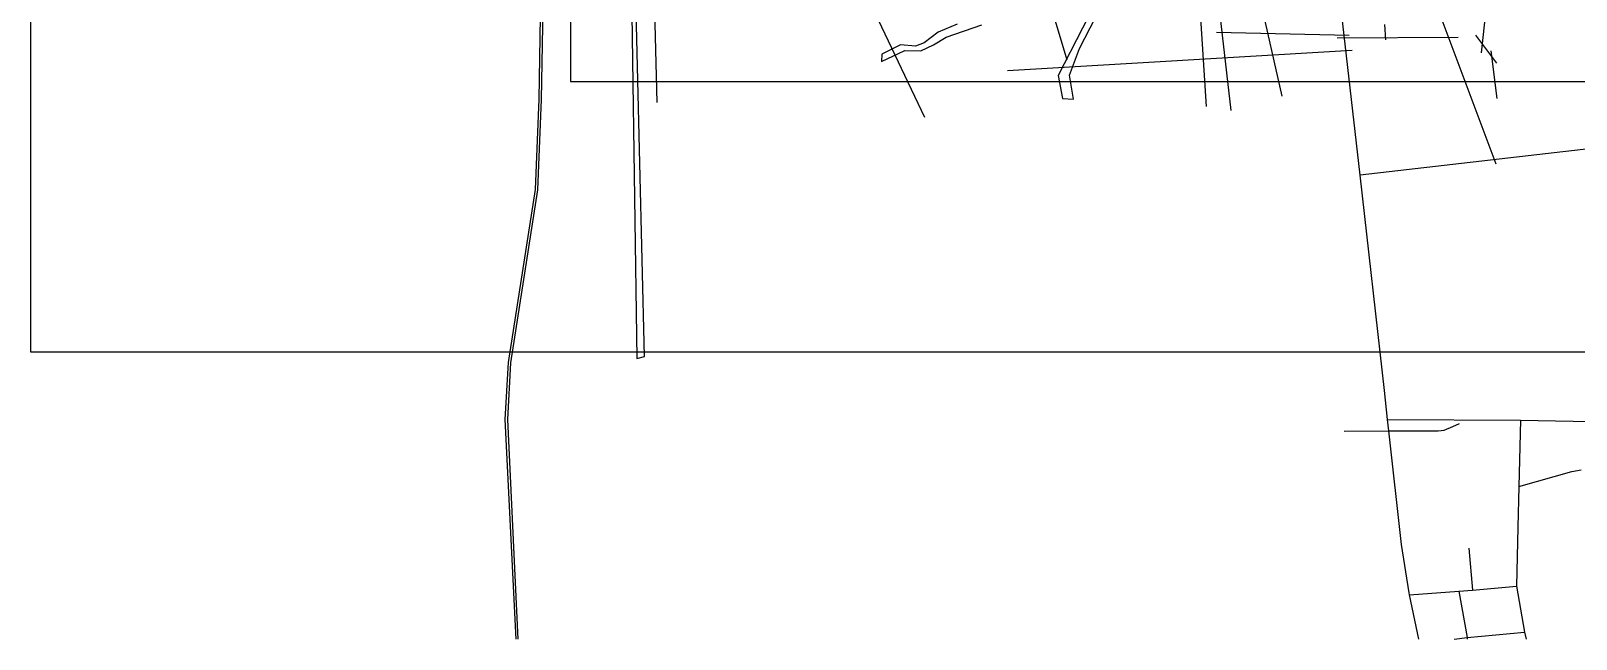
# Model space of a CAD drawing. Header units: metres. Extents: x 8238 to 22220, y -2601 to 6753.
# Drawn here: x 8238 to 16219, y -2601 to 537 of the extents above; entities that cross this region are included whole.
import ezdxf

# ---------------------------------------------------------------- set-up
doc = ezdxf.new("R2010")
doc.units = ezdxf.units.M
doc.header["$MEASUREMENT"] = 0
doc.header["$XCLIPFRAME"] = 0
for name, color, linetype in [('图框', 6, 'Continuous'), ('底图', 73, 'Continuous'), ('水网', 141, 'Continuous'), ('路网', 2, 'Continuous')]:
    doc.layers.add(name, color=color, linetype=linetype)
picture_1 = doc.add_image_def('image1.jpg', size_in_pixel=(8192, 4266))

msp = doc.modelspace()

# ---------------------------------------------------------------- linework, layer by layer
at = {"layer": '图框'}
msp.add_lwpolyline([(11024.23410658907, 4842.431343234263), (11024.23410658907, 275.9937450204966), (18504.35121945443, 275.9937450204966), (18504.35121945443, 4842.431343234261), (11024.23410658907, 4842.431343234263)], dxfattribs=at)
at = {"layer": '水网'}
for points in [[(11331.51783379283, 1335.732055225293), (11368.11098883254, -1153.875956894306), (11407.55802566314, -1143.126293504669), (11347.69055845239, 1352.986769912823)], [(13921.2514297493, 1042.148924931884), (13543.45745511644, 307.3374333936954), (13566.72084960644, 188.1993794729351), (13622.9942162605, 185.3159755257657), (13602.79359518934, 309.3060824695276), (13654.73773743864, 446.272082131647), (13876.94456922158, 878.7961856782204)], [(13021.59667453309, 572.946945751726), (12924.81943953607, 531.4239165660692), (12852.42502524541, 476.1082697753445), (12807.00164988288, 459.0881371038267), (12730.34934003604, 466.1796434418065), (12632.40464102663, 416.5376616861903), (12630.98534250795, 379.6605638256297), (12751.64172919851, 436.3943393972586), (12833.97196096577, 434.9762106164125), (12900.68772549066, 466.1796434418065), (12965.98419149697, 504.4751575611298), (13149.09844715637, 568.3010144265717)]]:
    msp.add_lwpolyline(points, dxfattribs=at)
at = {"layer": '路网'}
for p, q in [((14341.65638514154, 959.9871487681522), (14435.46837800252, 126.5511681608041)), ((14514.35080613731, 1015.203615662467), (14699.20679582504, 200.7909141576965)), ((13419.63202957937, 952.039533062838), (13588.27162388386, 388.7606786760152)), ((11454.79810312961, 788.8558308500797), (11471.62297726236, 168.2231109301792)), ((15768.67661565751, 784.9668289958499), (15729.40571741236, 423.9620675027835)), ((14272.12677032244, 718.2952277960139), (14308.32033824082, 146.5466977269971)), ((15484.45444490539, 705.7439400258008), (15805.53980133857, -149.1864802355412)), ((12596.67179924284, 631.3955273597384), (12853.27223728422, 92.91739665449131)), ((15230.12124526698, 570.9435118426336), (15235.65723733546, 491.8410761381383)), ((14362.27551731432, 530.3496114264126), (15047.51138646586, 514.724034342973)), ((14985.91892567079, 501.9608753155917), (15610.50489381258, 504.7913833180209)), ((15700.60705869924, 515.5212107283878), (15807.94824174803, 371.6425160198705)), ((13281.8618141344, 332.3902752469294), (15063.14550553367, 437.5143535326933)), ((15779.14885518956, 434.4259777994011), (15810.56630163104, 188.5239420907455)), ((15665.65864252066, -2131.073693001061), (15684.04862951068, -2347.671667043004))]:
    msp.add_line(p, q, dxfattribs=at)
for points in [[(10682.22905465914, 6753.471749077203), (10764.57323586149, 6228.931334684254), (10806.01743129035, 5902.62452791736), (10829.06062741158, 5361.2019227423), (10853.53973097121, 4452.573320125812), (10861.39892908139, 4163.200430126045), (10872.61989059066, 3750.157654537936), (10876.13762858091, 3613.789334555739), (10882.738818401, 3416.344304617145), (10886.14523178106, 3295.770764455781), (10889.60720734996, 3170.751478664228), (10901.41822939133, 2658.137410545838), (10888.33818671061, 1889.230132637662), (10860.74209378054, 184.4688746609026), (10842.01813291153, -280.6493676760001), (10702.33446156001, -1173.443571776035), (10686.50484082056, -1468.634237485821), (10742.45473868167, -2600.858939399826)], [(10754.32537884032, -2600.858939399826), (10700.99866617983, -1468.660111814621), (10716.7502996209, -1174.959936548839), (10856.44518352998, -282.0621008578455), (10875.21359416051, 184.0282532839337), (10905.7485770802, 1890.850512464181), (10914.52059706999, 2656.892932462157), (10905.34782846039, 3170.790304620401), (10896.97655709041, 3302.253134237719), (10894.73905228032, 3415.177404143964), (10890.74267847044, 3614.774709582911), (10886.89106671093, 3751.609789817245), (10875.93720421148, 4158.429121186141), (10868.01123135118, 4453.014092654107), (10843.53212778037, 5361.707682035515), (10820.45559433987, 5903.726704370347), (10778.46588822035, 6230.137334670988), (10697.20944409026, 6753.471749077203)], [(15406.86981510138, -2600.858939399826), (15358.59499470098, -2371.930844771094), (15356.65802631108, -2362.755910129636), (15316.83905027015, -2113.215864842175), (15252.20699677011, -1527.16090017592), (15245.63914428046, -1467.636327507789), (15229.23057540087, -1318.804187069065), (15104.46370292036, -206.4855461976258), (14969.73377713142, 965.5592433238634), (14949.82979526138, 1182.590807875735), (14952.47926126001, 1381.685532570467), (14947.81493970146, 2235.590388882091), (14944.55328838108, 2832.766061867704), (14941.65894827014, 3361.852687866078), (14935.71449364116, 4449.681829402805)], [(16270.80258160038, -72.20698971895035), (16256.76516715949, -73.82711405900773), (15104.46370292036, -206.4855461976258)], [(15021.07435124135, -1527.847732162918), (15252.20699677011, -1527.16090017592), (15507.1620106711, -1526.059264948941), (15538.81013972079, -1523.065548570244), (15582.77015153086, -1504.390527719049), (15616.95642195968, -1487.840783845982)], [(15245.63914428046, -1467.636327507789), (15931.58984390041, -1472.04265540454), (16475.74170431076, -1481.658925086143), (16490.92570231063, -1481.931071457337)], [(15931.58984390041, -1472.04265540454), (15923.17402266106, -1813.427046473021), (15917.97540297126, -2024.134024747997), (15912.30925991153, -2328.207254714216), (15953.80921775987, -2565.095296207234), (15961.86352136312, -2600.858939399826)], [(15923.17402266106, -1813.427046473021), (16198.31132998085, -1735.734404862276), (16245.17679436272, -1727.919823262724)], [(15358.59499470098, -2371.930844771094), (15613.42757152161, -2353.697628029506), (15684.04862951068, -2347.671667043004), (15912.30925991153, -2328.207254714216)], [(15613.42757152161, -2353.697628029506), (15655.9404633413, -2593.643324692152), (15657.22040055087, -2600.858939399826)], [(15590.44295848114, -2600.858939399826), (15655.9404633413, -2593.643324692152), (15953.80921775987, -2565.095296207234)]]:
    msp.add_lwpolyline(points, dxfattribs=at)

# ---------------------------------------------------------------- pictures from other files: only their frames are drawn
at = {"layer": '底图'}
image = msp.add_image(picture_1, insert=(8237.789893235813, -1119.565040819835), size_in_units=(13722.243944476, 7145.885335343582), dxfattribs=at)
image.set_boundary_path([(-0.5, -0.5), (8191.500000000001, 4265.5)])
image.dxf.clipping = 0

doc.saveas('drawing.dxf')
